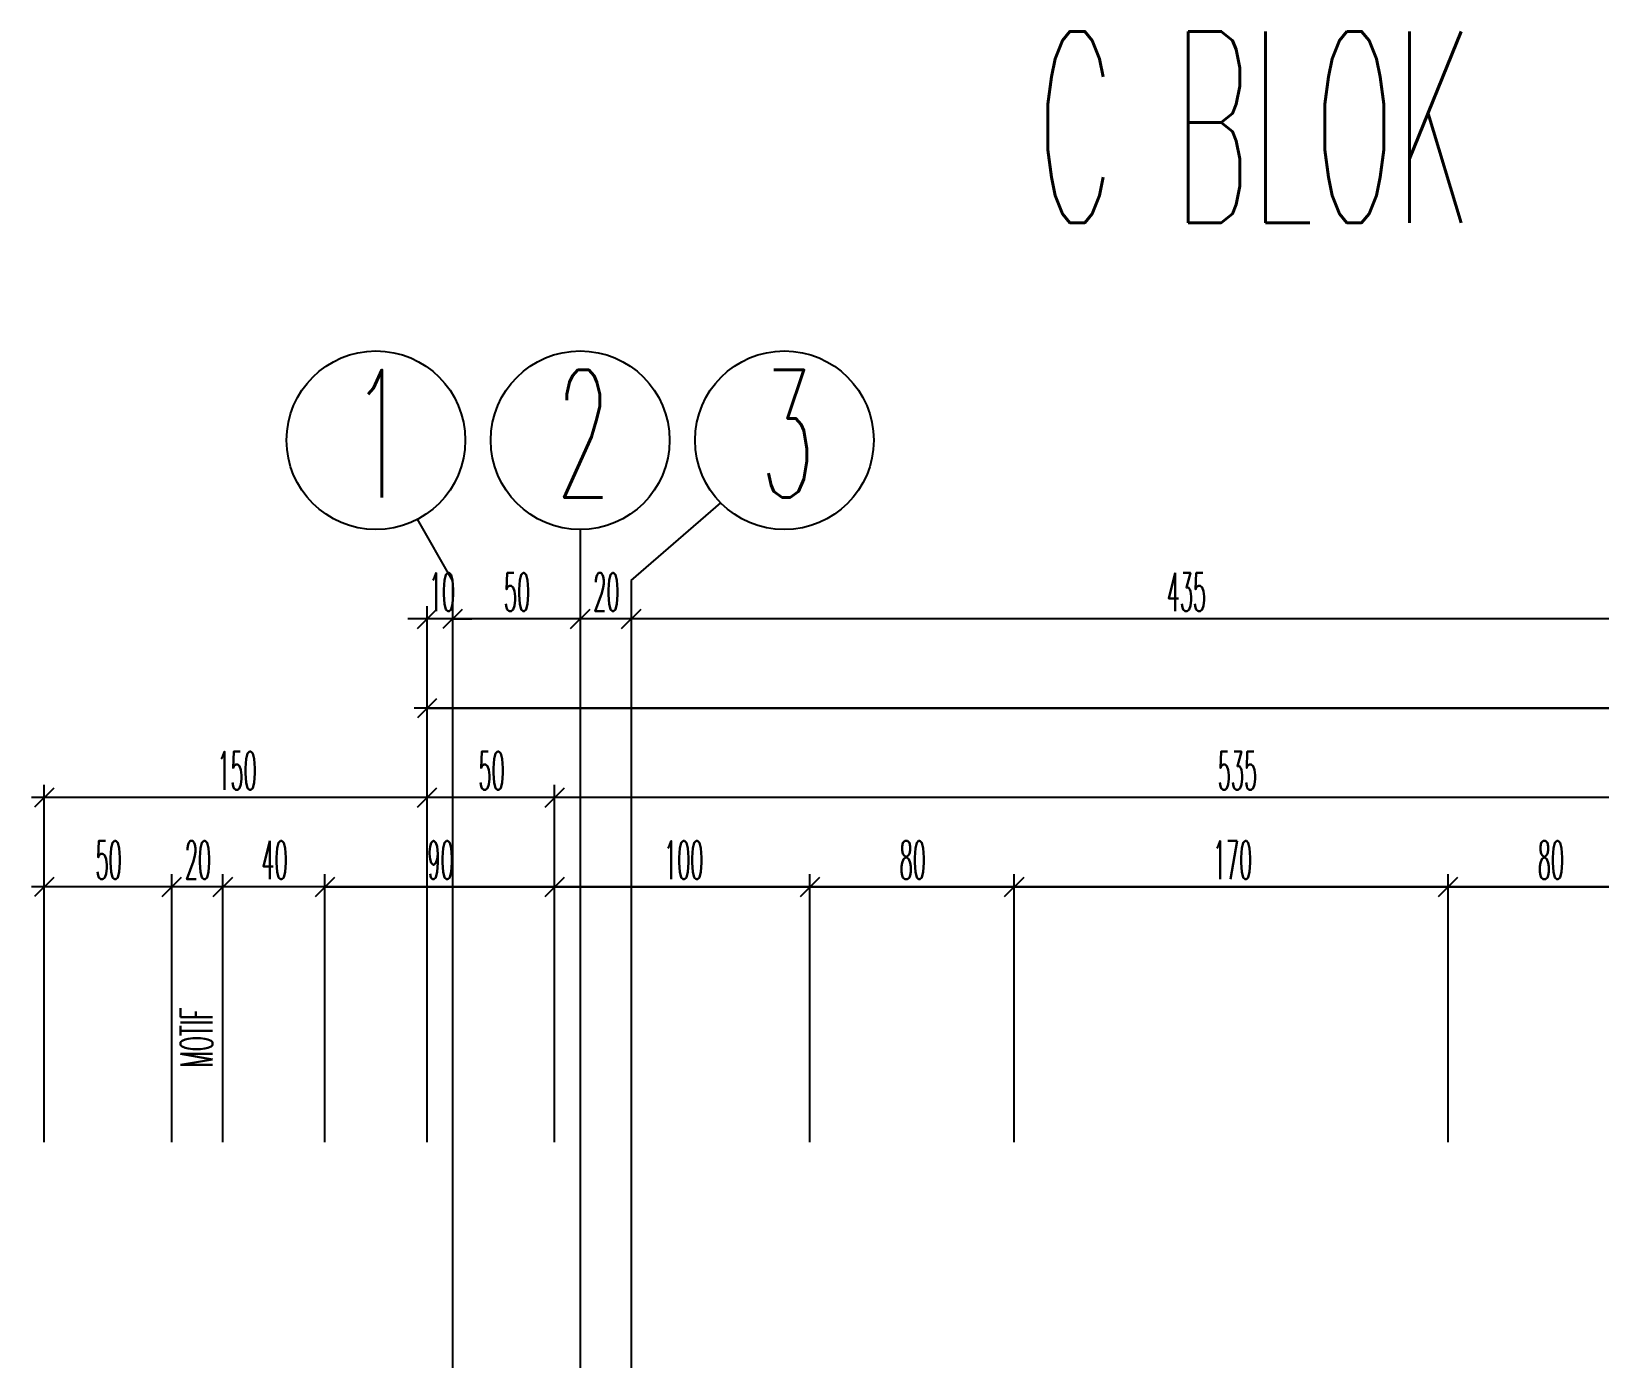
# Model space of a CAD drawing. Extents: x 78 to 306, y -397 to 18.
# Drawn here: x 272.4721 to 272.595, y -396.4165 to -396.3125 of the extents above; entities that cross this region are included whole.
import ezdxf

# ---------------------------------------------------------------- set-up
doc = ezdxf.new("R2010")
doc.units = 0
doc.header["$LTSCALE"] = 0.5
doc.header["$MEASUREMENT"] = 0
doc.linetypes.add('DASHDOT2', pattern=[0.5, 0.25, -0.125, 0, -0.125])
doc.layers.get('0').update_dxf_attribs({"linetype": 'CONTINUOUS'})
for name, color, linetype in [('AKS', 5, 'DASHDOT2'), ('KAPI', 1, 'CONTINUOUS'), ('KOLON', 4, 'CONTINUOUS'), ('OLCU', 31, 'CONTINUOUS'), ('TEFRIS', 11, 'CONTINUOUS')]:
    doc.layers.add(name, color=color, linetype=linetype)
doc.styles.add('OLCU', font='romans.shx', dxfattribs={"width": 0.6, "height": 0.125})
doc.styles.add('OLCUIC', font='ROMANS.SHX', dxfattribs={"width": 0.4, "height": 0.15})

msp = doc.modelspace()

# ---------------------------------------------------------------- linework, layer by layer
at = {"color": 0, "linetype": 'ByBlock'}
for p, q in [((272.5023939419353, -396.3593098737721), (272.5038939419354, -396.3578098737721)), ((272.5058939419354, -396.3578098737721), (272.5043939419353, -396.3593098737721)), ((272.5058939419354, -396.3578098737721), (272.5043939419353, -396.3593098737721)), ((272.5143939419353, -396.3593098737721), (272.5158939419354, -396.3578098737721)), ((272.5158939419354, -396.3578098737721), (272.5143939419353, -396.3593098737721)), ((272.5183939419354, -396.3593098737721), (272.5198939419353, -396.3578098737721)), ((272.5198939419353, -396.3578098737721), (272.5183939419354, -396.3593098737721)), ((272.5038939419354, -396.3648098737721), (272.5023939419353, -396.3663098737721)), ((272.4738939419353, -396.3718098737721), (272.4723939419354, -396.3733098737721)), ((272.5038939419354, -396.3718098737721), (272.5023939419353, -396.3733098737721)), ((272.5023939419353, -396.3733098737721), (272.5038939419354, -396.3718098737721)), ((272.5123939419353, -396.3733098737721), (272.5138939419354, -396.3718098737721)), ((272.5138939419354, -396.3718098737721), (272.5123939419353, -396.3733098737721)), ((272.4738939419353, -396.3788098737721), (272.4723939419354, -396.3803098737721)), ((272.4823939419354, -396.3803098737721), (272.4838939419353, -396.3788098737721)), ((272.4838939419353, -396.3788098737721), (272.4823939419354, -396.3803098737721)), ((272.4863939419353, -396.3803098737721), (272.4878939419353, -396.3788098737721)), ((272.4878939419353, -396.3788098737721), (272.4863939419353, -396.3803098737721)), ((272.4943939419354, -396.3803098737721), (272.4958939419353, -396.3788098737721)), ((272.4958939419353, -396.3788098737721), (272.4943939419354, -396.3803098737721)), ((272.513893941935, -396.3788098737721), (272.512393941935, -396.3803098737721)), ((272.5123939419353, -396.3803098737721), (272.5138939419354, -396.3788098737721)), ((272.533893941935, -396.3788098737721), (272.532393941935, -396.3803098737721)), ((272.532393941935, -396.3803098737721), (272.533893941935, -396.3788098737721)), ((272.549893941935, -396.3788098737721), (272.548393941935, -396.3803098737721)), ((272.548393941935, -396.3803098737721), (272.549893941935, -396.3788098737721)), ((272.583893941935, -396.3788098737721), (272.582393941935, -396.3803098737721)), ((272.582393941935, -396.3803098737721), (272.583893941935, -396.3788098737721))]:
    msp.add_line(p, q, dxfattribs=at)
at = {"layer": 'AKS'}
for p, q in [((272.5191439419353, -396.3555598737721), (272.526151388573, -396.3494664419133)), ((272.5051439419353, -396.3555598737721), (272.5023993483728, -396.3507568350377)), ((272.5151439419353, -396.3515598737721), (272.5151439419353, -396.8395598737721)), ((272.5051439419353, -396.3555598737721), (272.5051439419353, -396.8355598737721)), ((272.5191439419353, -396.3555598737721), (272.5191439419353, -396.8355598737721))]:
    msp.add_line(p, q, dxfattribs=at)
at = {"layer": 'OLCU', "ltscale": 1.4}
for p, q in [((272.5031439419353, -396.3995598737721), (272.5031439419353, -396.3575598737721)), ((272.5031439419353, -396.3585598737721), (272.5016439419354, -396.3585598737721)), ((272.6971439419353, -396.3585598737721), (272.5021439419353, -396.3585598737721)), ((272.5051439419353, -396.3585598737721), (272.5066439419354, -396.3585598737721)), ((272.5151439419353, -396.3585598737721), (272.5051439419353, -396.3585598737721)), ((272.5191439419353, -396.3585598737721), (272.5151439419353, -396.3585598737721)), ((272.6061439419353, -396.3585598737721), (272.5191439419353, -396.3585598737721)), ((272.6971439419353, -396.3655598737721), (272.5021439419353, -396.3655598737721)), ((272.5031439419353, -396.3655598737721), (272.8911439419353, -396.3655598737721)), ((272.6971439419353, -396.3725598737721), (272.4721439419353, -396.3725598737721)), ((272.4731439419353, -396.3995598737721), (272.4731439419353, -396.3715598737721)), ((272.5031439419353, -396.3725598737721), (272.4731439419353, -396.3725598737721)), ((272.5131439419353, -396.3725598737721), (272.5031439419353, -396.3725598737721)), ((272.5131439419353, -396.3995598737721), (272.5131439419353, -396.3715598737721)), ((272.6201439419353, -396.3725598737721), (272.5131439419353, -396.3725598737721)), ((272.4831439419353, -396.3995598737721), (272.4831439419353, -396.3785598737721)), ((272.4871439419354, -396.3995598737721), (272.4871439419354, -396.3785598737721)), ((272.4951439419353, -396.3995598737721), (272.4951439419353, -396.3785598737721)), ((272.5331439419354, -396.3995598737721), (272.5331439419354, -396.3785598737721)), ((272.5491439419353, -396.3995598737721), (272.5491439419353, -396.3785598737721)), ((272.5831439419354, -396.3995598737721), (272.5831439419354, -396.3785598737721)), ((272.6971439419353, -396.3795598737721), (272.4721439419353, -396.3795598737721)), ((272.4831439419353, -396.3795598737721), (272.4731439419353, -396.3795598737721)), ((272.4871439419354, -396.3795598737721), (272.4831439419353, -396.3795598737721)), ((272.4951439419353, -396.3795598737721), (272.4871439419354, -396.3795598737721)), ((272.4951439419353, -396.3795598737721), (272.5131439419353, -396.3795598737721)), ((272.513143941935, -396.3795598737721), (272.533143941935, -396.3795598737721)), ((272.533143941935, -396.3795598737721), (272.549143941935, -396.3795598737721)), ((272.549143941935, -396.3795598737721), (272.583143941935, -396.3795598737721)), ((272.583143941935, -396.3795598737721), (272.599143941935, -396.3795598737721))]:
    msp.add_line(p, q, dxfattribs=at)
at = {"layer": 'TEFRIS'}
for centre in [(272.4991439419354, -396.3445598737721), (272.5151439419354, -396.3445598737721), (272.5311439419353, -396.3445598737721)]:
    msp.add_circle(centre, 0.006999999999999999, dxfattribs=at)

# ---------------------------------------------------------------- texts
at = {"layer": 'KAPI', "style": 'OLCU', "width": 0.5}
msp.add_text('MOTIF', height=0.002499999999999999, rotation=90, dxfattribs=at).set_placement((272.4863396829866, -396.3937179445661))
at = {"layer": 'KOLON', "style": 'OLCU'}
for s, height, width, p in [('C BLOK', 0.015, 0.45, (272.5509140199449, -396.3275215981429)), ('1', 0.01, 0.5, (272.4972471645292, -396.349044251146)), ('2', 0.01, 0.5, (272.5132471645292, -396.349044251146)), ('3', 0.01, 0.5, (272.5292471645292, -396.349044251146))]:
    msp.add_text(s, height=height, dxfattribs=dict(at, width=width)).set_placement(p)
at = {"layer": 'OLCU', "style": 'OLCUIC', "width": 0.4}
for s, p in [('10', (272.5032867990782, -396.3579598737721)), ('50', (272.5091725133639, -396.3579598737721)), ('20', (272.5161725133639, -396.3579598737721)), ('435', (272.5611010847925, -396.3579598737721)), ('150', (272.4867153705068, -396.3719598737721)), ('50', (272.5071725133639, -396.3719598737721)), ('535', (272.5651010847925, -396.3719598737721)), ('50', (272.4771725133639, -396.3789598737721)), ('20', (272.4841725133639, -396.3789598737721)), ('40', (272.4901725133639, -396.3789598737721)), ('90', (272.5031725133639, -396.3789598737721)), ('100', (272.5217153705065, -396.3789598737721)), ('80', (272.5401725133636, -396.3789598737721)), ('170', (272.5647153705065, -396.3789598737721)), ('80', (272.5901725133636, -396.3789598737721))]:
    msp.add_text(s, height=0.003, dxfattribs=at).set_placement(p)

doc.saveas('drawing.dxf')
